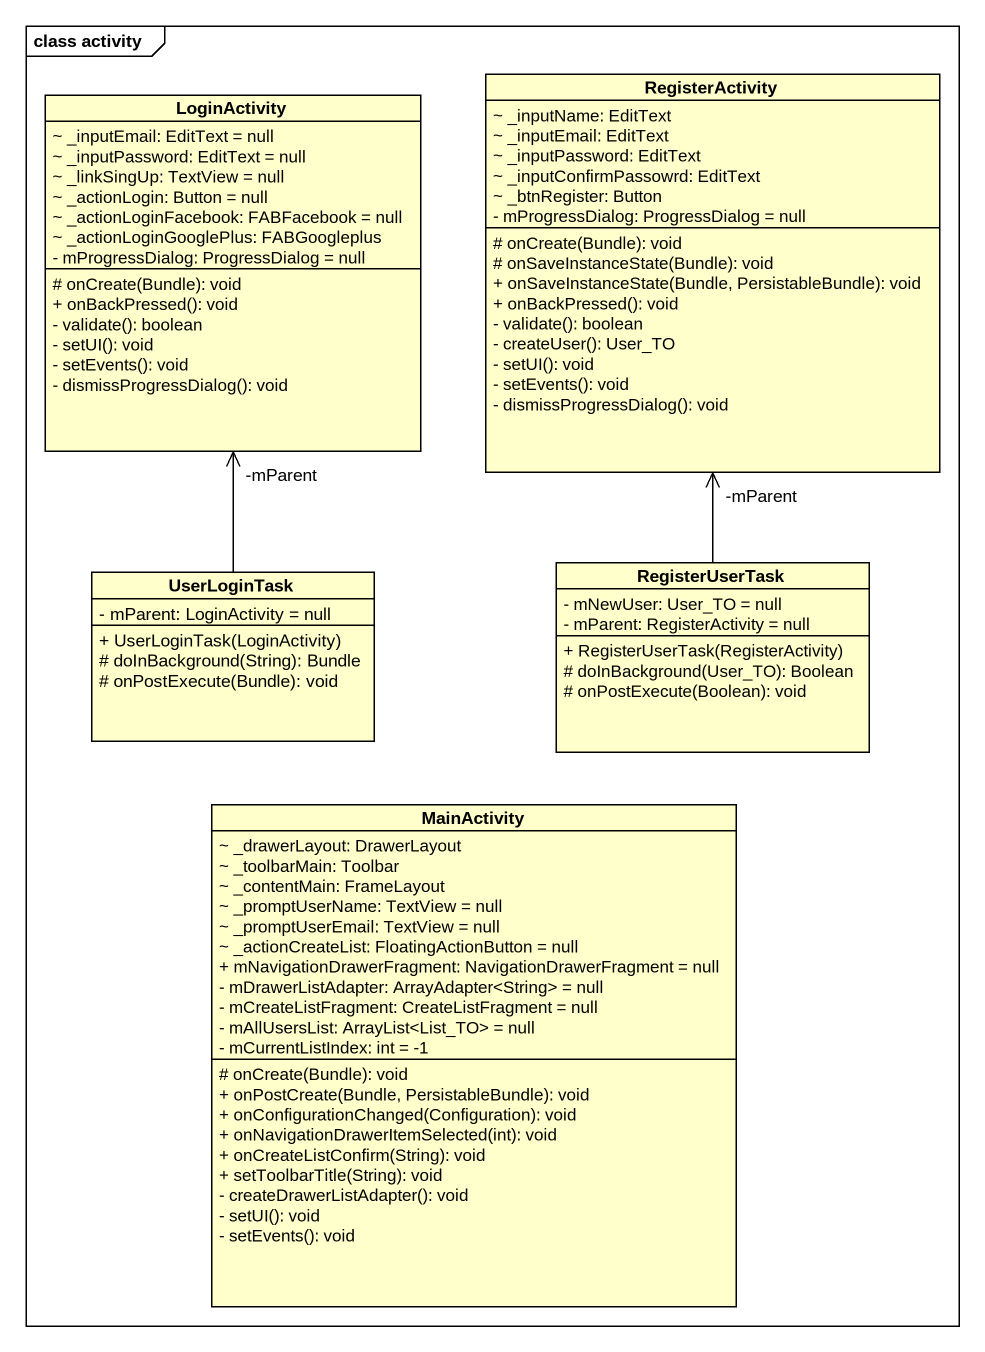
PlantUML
@startuml
mainframe class activity
hide circle
hide empty members
skinparam classAttributeIconSize 0
class RegisterActivity {
  ~ _inputName: EditText
  ~ _inputEmail: EditText
  ~ _inputPassword: EditText
  ~ _inputConfirmPassowrd: EditText
  ~ _btnRegister: Button
  - mProgressDialog: ProgressDialog = null
  # onCreate(Bundle): void
  # onSaveInstanceState(Bundle): void
  + onSaveInstanceState(Bundle, PersistableBundle): void
  + onBackPressed(): void
  - validate(): boolean
  - createUser(): User_TO
  - setUI(): void
  - setEvents(): void
  - dismissProgressDialog(): void
}
class LoginActivity {
  ~ _inputEmail: EditText = null
  ~ _inputPassword: EditText = null
  ~ _linkSingUp: TextView = null
  ~ _actionLogin: Button = null
  ~ _actionLoginFacebook: FABFacebook = null
  ~ _actionLoginGooglePlus: FABGoogleplus
  - mProgressDialog: ProgressDialog = null
  # onCreate(Bundle): void
  + onBackPressed(): void
  - validate(): boolean
  - setUI(): void
  - setEvents(): void
  - dismissProgressDialog(): void
}
class UserLoginTask {
  - mParent: LoginActivity = null
  + UserLoginTask(LoginActivity)
  # doInBackground(String): Bundle
  # onPostExecute(Bundle): void
}
class RegisterUserTask {
  - mNewUser: User_TO = null
  - mParent: RegisterActivity = null
  + RegisterUserTask(RegisterActivity)
  # doInBackground(User_TO): Boolean
  # onPostExecute(Boolean): void
}
class MainActivity {
  ~ _drawerLayout: DrawerLayout
  ~ _toolbarMain: Toolbar
  ~ _contentMain: FrameLayout
  ~ _promptUserName: TextView = null
  ~ _promptUserEmail: TextView = null
  ~ _actionCreateList: FloatingActionButton = null
  + mNavigationDrawerFragment: NavigationDrawerFragment = null
  - mDrawerListAdapter: ArrayAdapter<String> = null
  - mCreateListFragment: CreateListFragment = null
  - mAllUsersList: ArrayList<List_TO> = null
  - mCurrentListIndex: int = -1
  # onCreate(Bundle): void
  + onPostCreate(Bundle, PersistableBundle): void
  + onConfigurationChanged(Configuration): void
  + onNavigationDrawerItemSelected(int): void
  + onCreateListConfirm(String): void
  + setToolbarTitle(String): void
  - createDrawerListAdapter(): void
  - setUI(): void
  - setEvents(): void
}
UserLoginTask -up-> "-mParent" LoginActivity
RegisterUserTask -up-> "-mParent" RegisterActivity
@enduml
